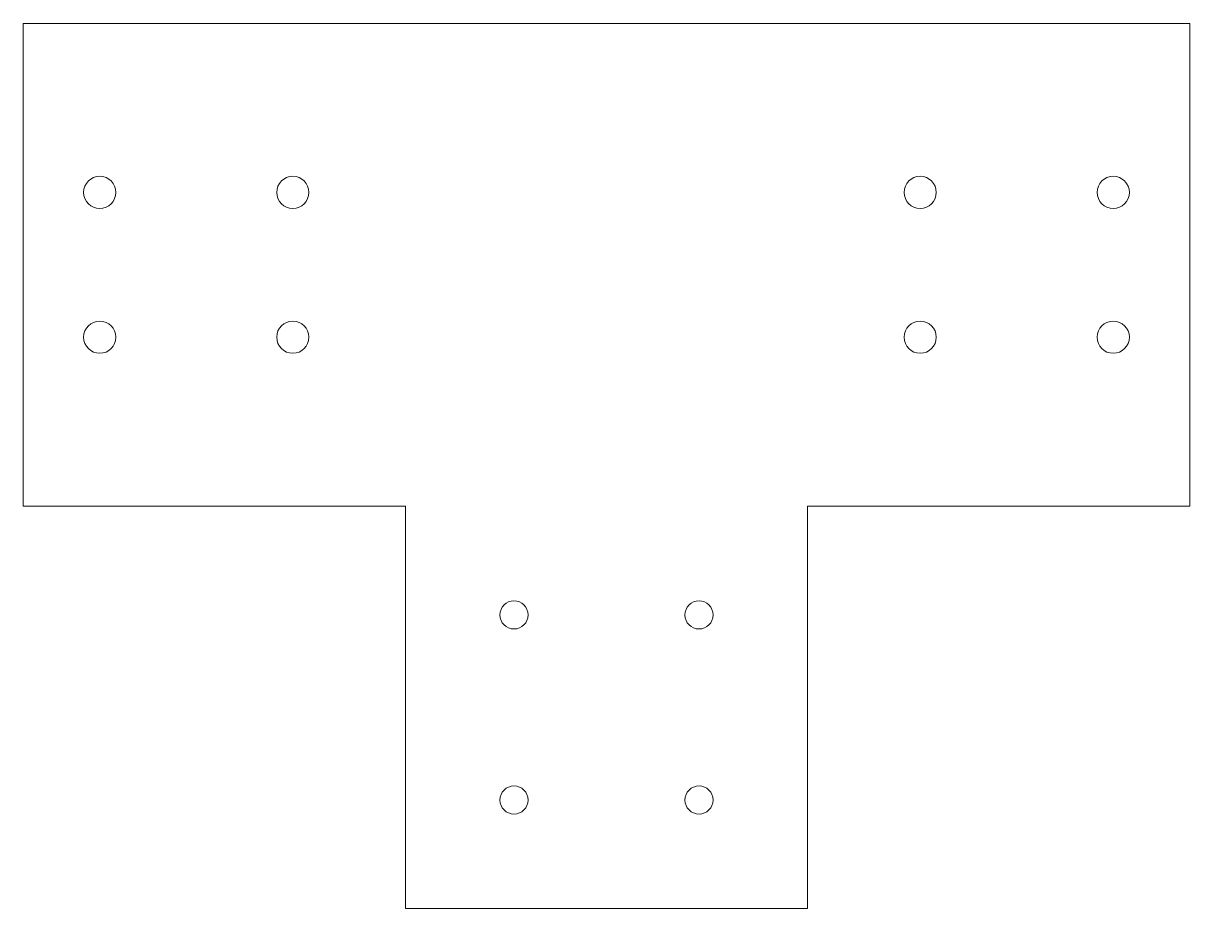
# Model space of a CAD drawing. Header units: millimetres. Extents: x -72 to 72, y -80 to 30.
import ezdxf

# ---------------------------------------------------------------- set-up
doc = ezdxf.new("R2010")
doc.units = ezdxf.units.MM

msp = doc.modelspace()

# ---------------------------------------------------------------- linework, layer by layer
at = {"color": 7, "linetype": 'Continuous', "lineweight": 15}
for p, q in [((-72.5, 30), (-72.5, -30)), ((72.5, 30), (-72.5, 30)), ((72.5, -30), (72.5, 30)), ((-72.5, -30), (-25, -30)), ((-25, -30), (-25, -80)), ((25, -80), (25, -30)), ((25, -30), (72.5, -30)), ((-25, -80), (25, -80))]:
    msp.add_line(p, q, dxfattribs=at)
for centre, radius in [((-63, 9), 2), ((-39, 9), 2), ((39, 9), 2), ((63, 9), 2), ((-63, -9), 2), ((-39, -9), 2), ((39, -9), 2), ((63, -9), 2), ((-11.5, -43.5), 1.75), ((11.5, -43.5), 1.75), ((-11.5, -66.5), 1.75), ((11.5, -66.5), 1.75)]:
    msp.add_circle(centre, radius, dxfattribs=at)

doc.saveas('drawing.dxf')
